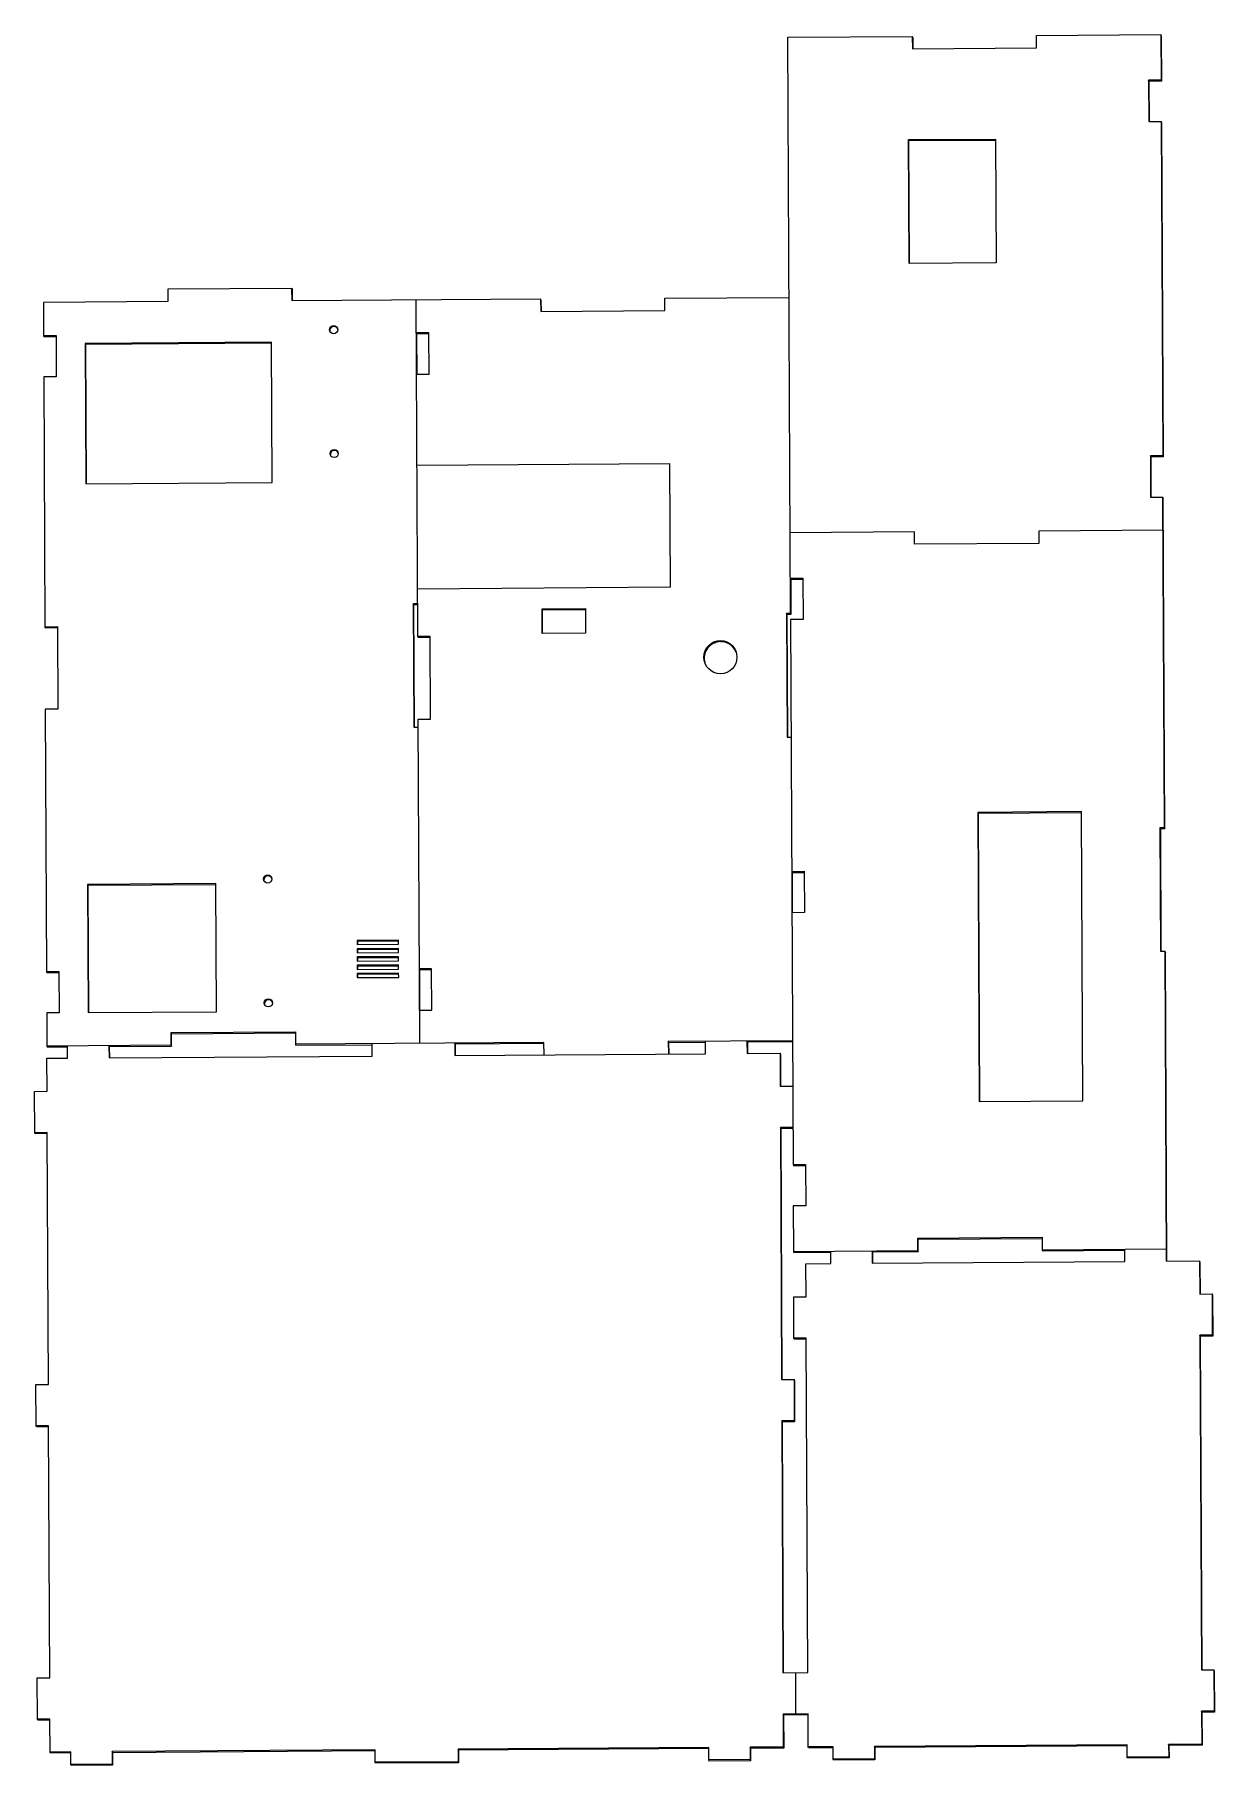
# Model space of a CAD drawing. Header units: millimetres. Extents: x -592 to -307, y -420 to -2.
import ezdxf

# ---------------------------------------------------------------- set-up
doc = ezdxf.new("R2010")
doc.units = ezdxf.units.MM

msp = doc.modelspace()

# ---------------------------------------------------------------- linework, layer by layer
at = {"color": 7, "linetype": 'Continuous', "lineweight": 25}
for p, q in [((-409.84, -2.81), (-379.85, -2.61)), ((-409.21, -141.81), (-409.84, -2.81)), ((-379.85, -2.61), (-379.83, -5.6)), ((-379.76, -2.86), (-379.85, -2.61)), ((-379.76, -2.86), (-379.75, -5.59)), ((-349.86, -2.4), (-319.87, -2.19)), ((-349.85, -5.39), (-349.86, -2.4)), ((-319.87, -2.19), (-319.82, -13.15)), ((-319.79, -2.45), (-319.87, -2.19)), ((-319.79, -2.45), (-319.74, -13.41)), ((-379.83, -5.6), (-349.85, -5.39)), ((-319.82, -13.15), (-322.82, -13.18)), ((-322.82, -13.18), (-322.78, -23.14)), ((-322.74, -13.43), (-322.82, -13.18)), ((-319.74, -13.41), (-322.74, -13.43)), ((-322.74, -13.43), (-322.69, -23.14)), ((-319.74, -13.41), (-319.82, -13.15)), ((-322.78, -23.14), (-319.78, -23.12)), ((-319.78, -23.12), (-319.41, -103.83)), ((-319.69, -23.37), (-319.78, -23.12)), ((-319.69, -23.37), (-319.33, -104.08)), ((-380.73, -27.52), (-359.74, -27.38)), ((-380.6, -57.41), (-380.73, -27.52)), ((-380.65, -27.78), (-380.73, -27.52)), ((-380.65, -27.78), (-359.74, -27.63)), ((-380.52, -57.41), (-380.65, -27.78)), ((-359.74, -27.38), (-359.61, -57.27)), ((-359.61, -57.27), (-380.6, -57.41)), ((-559.49, -66.61), (-589.48, -66.82)), ((-529.52, -63.42), (-559.51, -63.62)), ((-559.51, -63.62), (-559.49, -66.61)), ((-529.5, -66.41), (-529.52, -63.42)), ((-529.52, -63.42), (-529.43, -63.67)), ((-469.53, -66), (-529.5, -66.41)), ((-529.42, -66.41), (-529.43, -63.67)), ((-499.15, -147.41), (-499.52, -66.2)), ((-469.53, -66), (-469.51, -68.99)), ((-469.44, -66.25), (-469.53, -66)), ((-469.44, -66.25), (-469.43, -68.98)), ((-439.54, -65.79), (-409.55, -65.58)), ((-439.53, -68.78), (-439.54, -65.79)), ((-589.48, -66.82), (-589.44, -74.79)), ((-469.51, -68.99), (-439.53, -68.78)), ((-589.44, -74.79), (-586.44, -74.77)), ((-589.44, -74.79), (-589.36, -75.04)), ((-589.36, -75.04), (-586.44, -75.02)), ((-586.44, -74.77), (-586.4, -84.73)), ((-496.48, -74.15), (-499.48, -74.17)), ((-499.4, -74.43), (-499.48, -74.17)), ((-496.48, -74.41), (-499.4, -74.43)), ((-499.35, -84.14), (-499.4, -74.43)), ((-496.44, -84.12), (-496.48, -74.15)), ((-534.46, -76.41), (-579.44, -76.71)), ((-579.44, -76.71), (-579.29, -110.59)), ((-579.44, -76.71), (-579.35, -76.97)), ((-534.46, -76.66), (-579.35, -76.97)), ((-579.35, -76.97), (-579.2, -110.59)), ((-534.3, -110.28), (-534.46, -76.41)), ((-586.4, -84.73), (-589.4, -84.75)), ((-589.4, -84.75), (-589.13, -145.04)), ((-499.43, -84.14), (-496.44, -84.12)), ((-319.41, -103.83), (-322.41, -103.85)), ((-322.41, -103.85), (-322.37, -113.81)), ((-322.33, -104.1), (-322.41, -103.85)), ((-319.33, -104.08), (-322.33, -104.1)), ((-322.33, -104.1), (-322.28, -113.81)), ((-319.33, -104.08), (-319.41, -103.83)), ((-499.34, -106.06), (-438.36, -105.64)), ((-438.22, -135.53), (-438.36, -105.64)), ((-579.29, -110.59), (-534.3, -110.28)), ((-322.37, -113.81), (-319.37, -113.79)), ((-319.01, -193.5), (-319.37, -113.79)), ((-319.28, -114.04), (-319.37, -113.79)), ((-318.92, -193.76), (-319.28, -114.04)), ((-379.31, -122.17), (-409.29, -122.38)), ((-379.29, -125.16), (-379.31, -122.17)), ((-349.31, -124.96), (-379.29, -125.16)), ((-319.33, -121.76), (-349.32, -121.97)), ((-349.32, -121.97), (-349.31, -124.96)), ((-319.33, -121.76), (-319.25, -122.02)), ((-409.25, -133.34), (-406.25, -133.32)), ((-409.25, -133.34), (-409.16, -133.59)), ((-409.16, -133.59), (-406.25, -133.57)), ((-409.16, -133.59), (-409.12, -142.06)), ((-406.25, -133.32), (-406.2, -143.28)), ((-438.22, -135.53), (-499.2, -135.95)), ((-500.18, -139.44), (-499.18, -139.44)), ((-500.05, -169.34), (-500.18, -139.44)), ((-500.18, -139.44), (-500.1, -139.7)), ((-500.1, -139.7), (-499.18, -139.69)), ((-499.97, -169.34), (-500.1, -139.7)), ((-469.19, -140.73), (-458.69, -140.65)), ((-469.16, -146.7), (-469.19, -140.73)), ((-469.11, -140.98), (-469.19, -140.73)), ((-469.11, -140.98), (-458.69, -140.91)), ((-469.08, -146.7), (-469.11, -140.98)), ((-458.69, -140.65), (-458.67, -146.63)), ((-409.21, -141.81), (-410.21, -141.82)), ((-410.21, -141.82), (-410.07, -171.71)), ((-410.12, -142.07), (-410.21, -141.82)), ((-409.12, -142.06), (-409.21, -141.81)), ((-589.13, -145.04), (-586.13, -145.02)), ((-589.13, -145.04), (-589.04, -145.29)), ((-589.04, -145.29), (-586.13, -145.27)), ((-586.13, -145.02), (-586.04, -164.94)), ((-409.12, -142.06), (-410.12, -142.07)), ((-410.12, -142.07), (-409.99, -171.71)), ((-406.2, -143.28), (-409.2, -143.3)), ((-409.2, -143.3), (-408.6, -274.83)), ((-496.15, -147.39), (-499.15, -147.41)), ((-499.06, -147.66), (-499.15, -147.41)), ((-496.15, -147.64), (-499.06, -147.66)), ((-496.06, -167.32), (-496.15, -147.39)), ((-458.67, -146.63), (-469.16, -146.7)), ((-586.04, -164.94), (-589.04, -164.96)), ((-589.04, -164.96), (-588.75, -228.24)), ((-499.05, -169.33), (-500.05, -169.34)), ((-499.06, -167.34), (-496.06, -167.32)), ((-498.7, -245.55), (-499.06, -167.34)), ((-410.07, -171.71), (-409.07, -171.7)), ((-339.02, -189.65), (-364.01, -189.83)), ((-364.01, -189.83), (-363.69, -259.57)), ((-364.01, -189.83), (-363.92, -190.08)), ((-339.01, -189.91), (-363.92, -190.08)), ((-363.92, -190.08), (-363.61, -259.57)), ((-338.7, -259.4), (-339.02, -189.65)), ((-320.01, -193.51), (-319.01, -193.5)), ((-319.87, -223.4), (-320.01, -193.51)), ((-320.01, -193.51), (-319.92, -193.76)), ((-319.79, -223.4), (-319.92, -193.76)), ((-319.92, -193.76), (-318.92, -193.76)), ((-319.01, -193.5), (-318.92, -193.76)), ((-408.92, -204.08), (-405.93, -204.06)), ((-408.92, -204.08), (-408.84, -204.34)), ((-408.84, -204.34), (-405.92, -204.32)), ((-408.84, -204.34), (-408.8, -214.05)), ((-405.93, -204.06), (-405.88, -214.03)), ((-547.86, -207.03), (-578.85, -207.24)), ((-578.85, -207.24), (-578.71, -238.13)), ((-578.85, -207.24), (-578.76, -207.5)), ((-547.86, -207.28), (-578.76, -207.5)), ((-578.76, -207.5), (-578.63, -238.13)), ((-547.72, -237.92), (-547.86, -207.03)), ((-405.88, -214.03), (-408.88, -214.05)), ((-503.81, -220.68), (-513.81, -220.75)), ((-513.81, -220.75), (-513.81, -221.74)), ((-513.81, -220.75), (-513.73, -221)), ((-503.81, -220.93), (-513.73, -221)), ((-513.73, -221), (-513.72, -221.74)), ((-503.81, -221.67), (-503.81, -220.68)), ((-513.81, -221.74), (-503.81, -221.67)), ((-503.81, -222.67), (-513.8, -222.74)), ((-513.8, -222.74), (-513.8, -223.74)), ((-513.8, -222.74), (-513.72, -222.99)), ((-513.8, -223.74), (-503.8, -223.67)), ((-503.8, -224.66), (-513.79, -224.73)), ((-513.79, -224.73), (-513.79, -225.73)), ((-513.79, -224.73), (-513.71, -224.99)), ((-503.8, -222.92), (-513.72, -222.99)), ((-513.72, -222.99), (-513.71, -223.73)), ((-503.8, -224.92), (-513.71, -224.99)), ((-513.71, -224.99), (-513.71, -225.73)), ((-503.8, -223.67), (-503.81, -222.67)), ((-503.79, -225.66), (-503.8, -224.66)), ((-318.87, -223.39), (-319.87, -223.4)), ((-318.53, -298.12), (-318.87, -223.39)), ((-318.87, -223.39), (-318.79, -223.65)), ((-318.45, -298.12), (-318.79, -223.65)), ((-588.75, -228.24), (-585.75, -228.21)), ((-588.75, -228.24), (-588.67, -228.49)), ((-588.67, -228.49), (-585.75, -228.47)), ((-585.75, -228.21), (-585.71, -238.18)), ((-513.79, -225.73), (-503.79, -225.66)), ((-503.79, -226.66), (-513.78, -226.72)), ((-513.78, -226.72), (-513.78, -227.72)), ((-513.78, -226.72), (-513.7, -226.98)), ((-513.78, -227.72), (-503.78, -227.65)), ((-503.78, -228.65), (-513.77, -228.72)), ((-513.77, -228.72), (-513.77, -229.71)), ((-513.77, -228.72), (-513.69, -228.97)), ((-513.77, -229.71), (-503.77, -229.64)), ((-503.79, -226.91), (-513.7, -226.98)), ((-513.7, -226.98), (-513.7, -227.72)), ((-503.78, -228.9), (-513.69, -228.97)), ((-513.69, -228.97), (-513.69, -229.71)), ((-503.78, -227.65), (-503.79, -226.66)), ((-503.77, -229.64), (-503.78, -228.65)), ((-495.82, -227.6), (-498.79, -227.62)), ((-498.7, -227.87), (-498.79, -227.62)), ((-495.82, -227.85), (-498.7, -227.87)), ((-498.66, -237.58), (-498.7, -227.87)), ((-495.78, -237.56), (-495.82, -227.6)), ((-578.71, -238.13), (-547.72, -237.92)), ((-498.74, -237.58), (-495.78, -237.56)), ((-585.71, -238.18), (-588.7, -238.2)), ((-588.7, -238.2), (-588.67, -246.17)), ((-588.67, -246.17), (-558.68, -245.96)), ((-588.67, -246.17), (-588.58, -246.42)), ((-583.66, -249.13), (-583.67, -246.14)), ((-573.67, -246.07), (-573.66, -249.06)), ((-573.59, -246.32), (-573.67, -246.07)), ((-573.59, -246.32), (-558.6, -246.22)), ((-573.59, -246.32), (-573.58, -249.06)), ((-558.69, -242.98), (-528.71, -242.77)), ((-558.68, -245.96), (-558.69, -242.98)), ((-558.69, -242.98), (-558.61, -243.23)), ((-558.68, -245.96), (-558.6, -246.22)), ((-558.61, -243.23), (-528.7, -243.02)), ((-558.6, -246.22), (-558.61, -243.23)), ((-528.71, -242.77), (-528.69, -245.76)), ((-468.72, -245.35), (-528.69, -245.76)), ((-528.69, -245.76), (-528.61, -246.01)), ((-528.61, -246.01), (-510.2, -245.89)), ((-510.19, -248.62), (-510.2, -245.63)), ((-490.21, -245.49), (-490.19, -248.48)), ((-490.12, -245.75), (-490.21, -245.49)), ((-468.71, -245.6), (-490.12, -245.75)), ((-490.12, -245.75), (-490.11, -248.48)), ((-468.7, -248.34), (-468.72, -245.35)), ((-408.74, -244.94), (-438.73, -245.14)), ((-438.73, -245.14), (-438.71, -248.13)), ((-438.64, -245.4), (-438.73, -245.14)), ((-429.73, -245.33), (-438.64, -245.4)), ((-438.64, -245.4), (-438.63, -248.13)), ((-429.72, -248.07), (-429.73, -245.08)), ((-419.74, -245.01), (-419.72, -248)), ((-419.65, -245.26), (-419.74, -245.01)), ((-408.74, -245.19), (-419.65, -245.26)), ((-419.65, -245.26), (-419.64, -248)), ((-588.65, -249.16), (-583.66, -249.13)), ((-588.62, -257.13), (-588.65, -249.16)), ((-588.58, -246.42), (-583.67, -246.39)), ((-573.66, -249.06), (-510.19, -248.62)), ((-490.19, -248.48), (-429.72, -248.07)), ((-419.72, -248), (-411.73, -247.95)), ((-411.73, -247.95), (-411.69, -255.92)), ((-411.64, -248.2), (-411.73, -247.95)), ((-411.64, -248.2), (-411.61, -255.92)), ((-591.62, -257.15), (-588.62, -257.13)), ((-591.57, -267.12), (-591.62, -257.15)), ((-411.69, -255.92), (-408.69, -255.9)), ((-363.69, -259.57), (-338.7, -259.4)), ((-588.57, -267.09), (-591.57, -267.12)), ((-591.49, -267.37), (-591.57, -267.12)), ((-588.3, -327.87), (-588.57, -267.09)), ((-408.65, -265.86), (-411.64, -265.88)), ((-411.64, -265.88), (-411.37, -326.66)), ((-411.56, -266.13), (-411.64, -265.88)), ((-408.64, -266.11), (-411.56, -266.13)), ((-411.56, -266.13), (-411.29, -326.66)), ((-588.57, -267.35), (-591.49, -267.37)), ((-408.6, -274.83), (-405.61, -274.81)), ((-408.6, -274.83), (-408.52, -275.08)), ((-408.52, -275.08), (-405.6, -275.06)), ((-405.61, -274.81), (-405.56, -284.77)), ((-405.56, -284.77), (-408.56, -284.79)), ((-408.56, -284.79), (-408.51, -295.75)), ((-408.51, -295.75), (-378.52, -295.55)), ((-408.51, -295.75), (-408.43, -296.01)), ((-408.43, -296.01), (-399.51, -295.94)), ((-399.5, -298.68), (-399.51, -295.69)), ((-389.52, -295.62), (-389.5, -298.61)), ((-389.43, -295.88), (-389.52, -295.62)), ((-389.43, -295.88), (-378.44, -295.8)), ((-389.43, -295.88), (-389.42, -298.61)), ((-378.54, -292.56), (-348.55, -292.35)), ((-378.52, -295.55), (-378.54, -292.56)), ((-378.54, -292.56), (-378.45, -292.81)), ((-378.52, -295.55), (-378.44, -295.8)), ((-378.45, -292.81), (-348.55, -292.61)), ((-378.44, -295.8), (-378.45, -292.81)), ((-348.55, -292.35), (-348.53, -295.34)), ((-348.53, -295.34), (-318.55, -295.13)), ((-348.53, -295.34), (-348.45, -295.59)), ((-348.45, -295.59), (-328.54, -295.46)), ((-328.53, -298.19), (-328.54, -295.2)), ((-318.46, -295.39), (-318.55, -295.13)), ((-405.5, -298.72), (-399.5, -298.68)), ((-405.46, -306.69), (-405.5, -298.72)), ((-389.5, -298.61), (-328.53, -298.19)), ((-318.53, -298.12), (-310.54, -298.07)), ((-310.54, -298.07), (-310.5, -306.04)), ((-310.45, -298.32), (-310.54, -298.07)), ((-310.45, -298.32), (-310.42, -306.04)), ((-408.46, -306.71), (-405.46, -306.69)), ((-408.42, -316.68), (-408.46, -306.71)), ((-310.5, -306.04), (-307.5, -306.02)), ((-307.5, -306.02), (-307.46, -315.98)), ((-307.42, -306.27), (-307.5, -306.02)), ((-307.42, -306.27), (-307.37, -316.24)), ((-405.42, -316.66), (-408.42, -316.68)), ((-408.33, -316.93), (-408.42, -316.68)), ((-405.42, -316.91), (-408.33, -316.93)), ((-405.05, -397.36), (-405.42, -316.66)), ((-307.46, -315.98), (-310.45, -316)), ((-310.45, -316), (-310.09, -396.71)), ((-310.37, -316.26), (-310.45, -316)), ((-307.37, -316.24), (-310.37, -316.26)), ((-310.37, -316.26), (-310.01, -396.71)), ((-307.37, -316.24), (-307.46, -315.98)), ((-591.3, -327.9), (-588.3, -327.87)), ((-591.25, -337.86), (-591.3, -327.9)), ((-411.37, -326.66), (-408.37, -326.64)), ((-408.37, -326.64), (-408.32, -336.6)), ((-408.29, -326.89), (-408.37, -326.64)), ((-408.29, -326.89), (-408.24, -336.86)), ((-588.25, -337.84), (-591.25, -337.86)), ((-591.17, -338.11), (-591.25, -337.86)), ((-588.25, -338.09), (-591.17, -338.11)), ((-587.98, -398.62), (-588.25, -337.84)), ((-408.32, -336.6), (-411.32, -336.62)), ((-411.32, -336.62), (-411.05, -397.4)), ((-411.24, -336.88), (-411.32, -336.62)), ((-408.24, -336.86), (-411.24, -336.88)), ((-411.24, -336.88), (-410.97, -397.4)), ((-408.24, -336.86), (-408.32, -336.6)), ((-590.98, -398.64), (-587.98, -398.62)), ((-590.93, -408.6), (-590.98, -398.64)), ((-411.05, -397.4), (-405.05, -397.36)), ((-408.05, -397.38), (-408, -407.35)), ((-310.09, -396.71), (-307.09, -396.69)), ((-307.09, -396.69), (-307.05, -406.66)), ((-307.01, -396.95), (-307.09, -396.69)), ((-307.01, -396.95), (-306.96, -406.91)), ((-587.93, -408.58), (-590.93, -408.6)), ((-590.85, -408.86), (-590.93, -408.6)), ((-587.93, -408.84), (-590.85, -408.86)), ((-587.9, -416.55), (-587.93, -408.58)), ((-405.01, -407.33), (-411, -407.37)), ((-411, -407.37), (-410.97, -415.34)), ((-410.92, -407.62), (-411, -407.37)), ((-405, -407.58), (-410.92, -407.62)), ((-410.92, -407.62), (-410.88, -415.59)), ((-407.92, -407.6), (-408, -407.35)), ((-404.97, -415.3), (-405.01, -407.33)), ((-307.05, -406.66), (-310.04, -406.68)), ((-310.04, -406.68), (-310.01, -414.65)), ((-309.96, -406.93), (-310.04, -406.68)), ((-306.96, -406.91), (-309.96, -406.93)), ((-309.96, -406.93), (-309.92, -414.9)), ((-306.96, -406.91), (-307.05, -406.66)), ((-582.9, -416.52), (-587.9, -416.55)), ((-587.81, -416.81), (-587.9, -416.55)), ((-582.9, -416.77), (-587.81, -416.81)), ((-582.89, -419.51), (-582.9, -416.52)), ((-509.43, -416.02), (-572.9, -416.45)), ((-572.9, -416.45), (-572.89, -419.44)), ((-572.82, -416.7), (-572.9, -416.45)), ((-509.43, -416.27), (-572.82, -416.7)), ((-572.82, -416.7), (-572.81, -419.69)), ((-509.41, -419), (-509.43, -416.02)), ((-428.96, -415.46), (-489.44, -415.88)), ((-489.44, -415.88), (-489.42, -418.87)), ((-489.35, -416.13), (-489.44, -415.88)), ((-428.96, -415.72), (-489.35, -416.13)), ((-489.35, -416.13), (-489.34, -419.12)), ((-428.95, -418.45), (-428.96, -415.46)), ((-410.97, -415.34), (-418.96, -415.39)), ((-418.96, -415.39), (-418.95, -418.38)), ((-418.88, -415.65), (-418.96, -415.39)), ((-410.88, -415.59), (-418.88, -415.65)), ((-418.88, -415.65), (-418.87, -418.64)), ((-410.88, -415.59), (-410.97, -415.34)), ((-398.97, -415.26), (-404.97, -415.3)), ((-404.89, -415.55), (-404.97, -415.3)), ((-398.97, -415.51), (-404.89, -415.55)), ((-398.96, -418.25), (-398.97, -415.26)), ((-328, -414.77), (-388.98, -415.19)), ((-388.98, -415.19), (-388.96, -418.18)), ((-388.89, -415.44), (-388.98, -415.19)), ((-328, -415.03), (-388.89, -415.44)), ((-388.89, -415.44), (-388.88, -418.43)), ((-327.99, -417.76), (-328, -414.77)), ((-310.01, -414.65), (-318, -414.7)), ((-318, -414.7), (-317.99, -417.69)), ((-317.92, -414.96), (-318, -414.7)), ((-309.92, -414.9), (-317.92, -414.96)), ((-317.92, -414.96), (-317.91, -417.95)), ((-309.92, -414.9), (-310.01, -414.65)), ((-572.89, -419.44), (-582.89, -419.51)), ((-582.8, -419.76), (-582.89, -419.51)), ((-572.81, -419.69), (-582.8, -419.76)), ((-572.81, -419.69), (-572.89, -419.44)), ((-489.42, -418.87), (-509.41, -419)), ((-509.33, -419.26), (-509.41, -419)), ((-489.34, -419.12), (-509.33, -419.26)), ((-489.34, -419.12), (-489.42, -418.87)), ((-418.95, -418.38), (-428.95, -418.45)), ((-428.86, -418.71), (-428.95, -418.45)), ((-418.87, -418.64), (-428.86, -418.71)), ((-418.87, -418.64), (-418.95, -418.38)), ((-388.96, -418.18), (-398.96, -418.25)), ((-398.87, -418.5), (-398.96, -418.25)), ((-388.88, -418.43), (-398.87, -418.5)), ((-388.88, -418.43), (-388.96, -418.18)), ((-317.99, -417.69), (-327.99, -417.76)), ((-327.9, -418.01), (-327.99, -417.76)), ((-317.91, -417.95), (-327.9, -418.01)), ((-317.91, -417.95), (-317.99, -417.69))]:
    msp.add_line(p, q, dxfattribs=at)
for centre, radius in [((-519.47, -73.37), 0.998), ((-519.34, -103.26), 0.998), ((-426.15, -152.4), 4), ((-535.37, -205.9), 0.998), ((-535.23, -235.79), 0.998)]:
    msp.add_circle(centre, radius, dxfattribs=at)
for centre, radius, start, end in [((-519.39, -73.62), 0.999, 90.2647, 190.4225), ((-519.39, -73.62), 0.997, 26.0667, 90.4628), ((-519.26, -103.51), 0.999, 90.2647, 190.4225), ((-519.25, -103.51), 0.997, 26.0667, 90.4628), ((-426.07, -152.65), 4, 90.2782, 196.1851), ((-426.05, -152.64), 3.98, 20.2482, 90.491), ((-535.29, -206.15), 0.999, 90.2647, 190.4225), ((-535.28, -206.15), 0.997, 26.0667, 90.4628), ((-535.15, -236.05), 0.999, 90.2647, 190.4225), ((-535.15, -236.04), 0.997, 26.0667, 90.4628)]:
    msp.add_arc(centre, radius, start, end, dxfattribs=at)

doc.saveas('drawing.dxf')
